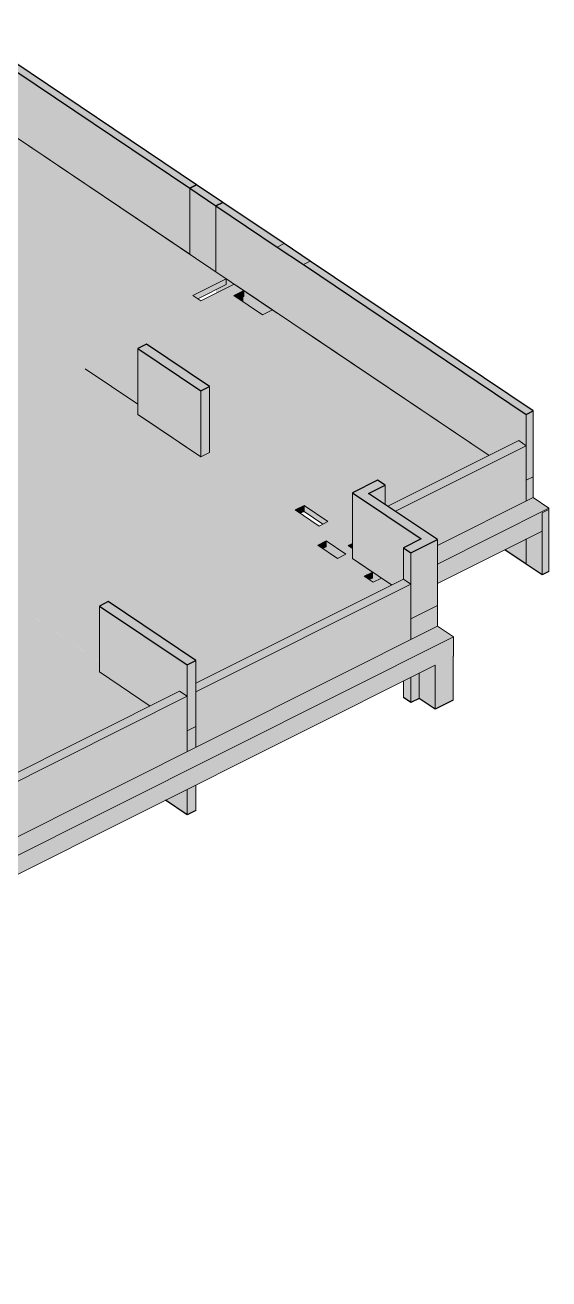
# Model space of a CAD drawing. Header units: centimetres. Extents: x -1984 to 34419, y -3196 to 88064.
# Drawn here: x 17149 to 18013, y 64692 to 66758 of the extents above; entities that cross this region are included whole.
import ezdxf

# ---------------------------------------------------------------- set-up
doc = ezdxf.new("R2010")
doc.units = ezdxf.units.CM
for name, color, linetype, lineweight in [('A-FLOR', 7, 'Continuous', 25), ('S-BEAM', 7, 'Continuous', 25), ('S-COLS', 7, 'Continuous', 25)]:
    doc.layers.add(name, color=color, linetype=linetype, lineweight=lineweight)

msp = doc.modelspace()

# ---------------------------------------------------------------- hatches: boundary and pattern name
at = {"layer": 'A-FLOR', "true_color": 0xbfbfbf}
for points in [[(17127.38, 66145.69), (17495.67, 66330.04), (17494.04, 66331.14), (17438.97, 66303.57), (17425.73, 66312.46), (17480.81, 66340.03), (17040.8, 66635.42), (16752.79, 66491.26), (16808.82, 66453.64), (16808.82, 66345.01), (16956.15, 66246.1), (16956.15, 66337.88), (16970.63, 66345.01), (17127.38, 66239.77), (17127.38, 66145.76)], [(17434.08, 66306.86), (17480.81, 66330.25), (17480.81, 66340.03), (17425.87, 66312.37), (17431.84, 66308.36)], [(17681.86, 65900.37), (17688.92, 65903.9), (17688.92, 65987.4), (17730.36, 66008.15), (17742.78, 65999.81), (17742.78, 65968.1), (17747.33, 65965.04), (17914.62, 66048.78), (17557.27, 66288.69), (17540.8, 66280.45), (17493.25, 66312.37), (17509.73, 66320.61), (17508.09, 66321.71), (17248.1, 66191.57), (17335.02, 66133.21), (17335.02, 66224.99), (17349.4, 66232.19), (17453.32, 66162.43), (17453.32, 66053.79), (17594.52, 65959), (17609.08, 65966.29), (17648.62, 65939.74), (17634.06, 65932.46), (17674.7, 65905.17)], [(17501.6, 66306.76), (17509.73, 66310.83), (17509.73, 66320.61), (17493.25, 66312.37), (17499.69, 66308.04)], [(15540.45, 65218.06), (15661.18, 65278.49), (15661.18, 65387.13), (15675.56, 65394.33), (15768.25, 65332.09), (16204.62, 65550.52), (16204.62, 65659.15), (16219, 65666.35), (16311.69, 65604.12), (16538.03, 65717.56), (16538.03, 65826.05), (16552.41, 65833.25), (16645.11, 65771.02), (16935.39, 65916.66), (16935.39, 66024.95), (16952.22, 66033.17), (17044.74, 65971.06), (17335.02, 66116.36), (17335.02, 66133.21), (17248.1, 66191.57), (16569.55, 65851.91), (16555.66, 65861.23), (16536.82, 65851.91), (16497.42, 65878.36), (16478.16, 65868.72), (16465.2, 65877.42), (16503.22, 65896.44), (16469.41, 65919.14), (16442.92, 65905.88), (16400.44, 65934.4), (16426.93, 65947.66), (16389.17, 65973.01), (16366.46, 65961.64), (16301.44, 66005.3), (16324.14, 66016.66), (16317.93, 66020.83), (16302.8, 66013.26), (16289.73, 66022.03), (16304.86, 66029.61), (16250.01, 66066.43), (16234.87, 66058.86), (16221.8, 66067.63), (16236.94, 66075.21), (16111.71, 66159.17), (16098.91, 66152.76), (16089.36, 66159.17), (16076.45, 66152.7), (16099.08, 66137.51), (16085.53, 66130.72), (16062.89, 66145.92), (15937.64, 66083.22), (16299.82, 65840.07), (16392.51, 65886.48), (16404.93, 65878.14), (16404.93, 65769.51), (15439.15, 65286.07), (15539.32, 65218.82)], [(17602.86, 65953.4), (17609.08, 65956.51), (17609.08, 65966.29), (17594.52, 65959)], [(17640.28, 65935.57), (17648.62, 65939.74), (17609.08, 65966.29), (17609.08, 65956.51), (17634.06, 65939.74)], [(17640.18, 65895.52), (17645.46, 65898.17), (17645.46, 65907.94), (17631.83, 65901.12)], [(17688.92, 65895.62), (17688.92, 65903.9), (17681.86, 65900.37), (17683.13, 65899.51)], [(17716.82, 65844.06), (17722.11, 65846.71), (17722.11, 65856.49), (17708.48, 65849.66), (17715.47, 65844.97)]]:
    msp.add_hatch(color=9, dxfattribs=at).paths.add_polyline_path(points, flags=0)
h = msp.add_hatch(color=9, dxfattribs=at)
h.paths.add_polyline_path([(17430.66, 65673.59), (17753.69, 65835.29), (17736.8, 65846.63), (17723.17, 65839.8), (17708.48, 65849.66), (17722.11, 65856.49), (17678.22, 65885.96), (17664.59, 65879.13), (17631.83, 65901.12), (17645.46, 65907.94), (17347.44, 66108.02), (17057.16, 65962.72), (17087.66, 65942.24), (17087.66, 65833.61), (17086.52, 65833.04), (17271.54, 65708.93), (17271.54, 65800.61), (17285.92, 65807.81), (17430.66, 65710.64), (17430.66, 65689.87)], flags=0)
h.paths.add_polyline_path([(17092.11, 65957.82), (17081.79, 65964.74), (17093.16, 65970.43), (17103.48, 65963.51), (17093.16, 65958.34)], flags=0)
h = msp.add_hatch(color=9, dxfattribs=at)
h.paths.add_polyline_path([(17061.49, 65488.8), (17355.19, 65635.82), (17072.14, 65825.84), (17071, 65825.28), (16986.7, 65881.88), (16931.58, 65854.29), (16919.49, 65862.4), (16974.6, 65889.99), (16947.81, 65907.98), (16657.53, 65762.68), (16731.49, 65713.03), (16731.49, 65634.49), (16743.25, 65640.38), (16749.03, 65636.49), (16761.55, 65642.76), (16767.33, 65638.87), (16779.85, 65645.14), (16785.63, 65641.25), (16798.15, 65647.52), (16813.11, 65637.47), (16816.45, 65639.14), (16835.82, 65626.13), (16757.51, 65586.92), (16862.61, 65516.36), (16876.99, 65523.56), (16897.45, 65509.82), (16897.45, 65584.75), (16911.83, 65591.95), (17019.75, 65519.5), (17049.08, 65534.18), (17061.49, 65525.84), (17061.49, 65512.3)], flags=0)
h.paths.add_polyline_path([(16897.45, 65492.97), (16897.45, 65495.65), (16895.16, 65494.51)], flags=0)
h.paths.add_polyline_path([(16820.35, 65821.97), (16810.2, 65828.79), (16821.72, 65834.56), (16831.83, 65827.72), (16826.95, 65825.28)], flags=0)
h.paths.add_polyline_path([(16901.5, 65862.59), (16893.91, 65867.69), (16909.02, 65875.25), (16916.61, 65870.16), (16906.28, 65864.98)], flags=0)
h.paths.add_polyline_path([(16932.94, 65878.33), (16920.44, 65886.72), (16950.67, 65901.85), (16963.17, 65893.46), (16935.39, 65879.56)], flags=0)
at = {"layer": 'S-BEAM', "lineweight": 9, "true_color": 0x80ff00}
for points in [[(17463.6, 66460.21), (17474.95, 66465.9), (17431.84, 66494.84), (17420.48, 66489.16), (17455.2, 66465.85)], [(17608.07, 66363.22), (17619.42, 66368.91), (17576.3, 66397.85), (17564.95, 66392.17), (17600.19, 66368.51)]]:
    msp.add_hatch(color=70, dxfattribs=at).paths.add_polyline_path(points, flags=0)
at = {"layer": 'S-BEAM', "true_color": 0xbfbfbf}
for points in [[(17463.6, 66351.58), (17463.6, 66460.21), (17420.48, 66489.16), (17420.48, 66380.52), (17431.84, 66372.9)], [(17463.6, 66351.58), (17463.66, 66351.61), (17463.75, 66460.21), (17463.6, 66460.14), (17463.6, 66357.22)], [(17608.07, 66254.59), (17608.07, 66363.22), (17564.95, 66392.17), (17564.95, 66283.54), (17599.6, 66260.27)], [(17127.38, 66131.14), (17508.09, 66321.71), (17495.67, 66330.04), (17127.38, 66145.69), (17127.38, 66135.71)], [(17508.09, 66302.4), (17508.09, 66310.02), (17501.6, 66306.76), (17507.82, 66302.59)], [(17057.16, 65962.72), (17347.44, 66108.02), (17335.02, 66116.36), (17044.74, 65971.06), (17051.69, 65966.39)], [(17759.75, 65956.71), (17975.71, 66064.81), (17963.29, 66073.15), (17747.33, 65965.04), (17752.87, 65961.33)], [(17688.92, 65878.77), (17688.92, 65895.62), (17453.32, 66053.79), (17438.94, 66046.6), (17688.38, 65879.13)], [(17829.16, 65900.19), (17975.71, 65973.55), (17975.71, 66064.81), (17759.75, 65956.71), (17829.16, 65910.11)], [(17664.59, 65879.13), (17678.22, 65885.96), (17645.46, 65907.94), (17645.46, 65898.17), (17640.18, 65895.52), (17658.99, 65882.89)], [(17430.66, 65659.04), (17785.45, 65836.63), (17773.03, 65844.97), (17430.66, 65673.59)], [(17271.54, 65691.98), (17271.54, 65708.83), (17086.52, 65833.04), (17072.14, 65825.84), (17260.85, 65699.15)], [(17430.66, 65567.78), (17785.45, 65745.37), (17785.45, 65836.63), (17430.66, 65659.04), (17430.66, 65585.15)], [(17061.49, 65474.25), (17416.28, 65651.84), (17403.86, 65660.18), (17061.49, 65488.8), (17061.49, 65474.7)], [(17061.49, 65382.99), (17416.28, 65560.58), (17416.28, 65651.84), (17061.49, 65474.25), (17061.49, 65417.21)]]:
    msp.add_hatch(color=9, dxfattribs=at).paths.add_polyline_path(points, flags=0)
at = {"layer": 'S-BEAM', "true_color": 0x0080ff}
for points in [[(17829.16, 65869.55), (18013.21, 65961.68), (17987.06, 65979.23), (17829.16, 65900.19), (17829.16, 65876.19)], [(17829.16, 65837.78), (18001.85, 65924.22), (18001.85, 65953.96), (18013.21, 65959.64), (18013.21, 65961.68), (17829.16, 65869.54), (17829.16, 65847.76)], [(15775.58, 64708.67), (17855.48, 65749.79), (17829.34, 65767.34), (15749.44, 64726.22), (15760.22, 64718.98)], [(15804.91, 64691.57), (17825.4, 65702.96), (17825.4, 65732.7), (17855.3, 65747.64), (17855.48, 65749.79), (15775.58, 64708.67), (15775.58, 64706.63), (15804.91, 64721.31), (15804.91, 64706.63)]]:
    msp.add_hatch(color=150, dxfattribs=at).paths.add_polyline_path(points, flags=0)
at = {"layer": 'S-COLS', "lineweight": 9, "true_color": 0x8080ff}
for points in [[(17420.48, 66489.16), (17431.84, 66494.84), (17039.74, 66758.08), (17028.38, 66752.39), (17398.02, 66504.24)], [(17564.95, 66392.17), (17576.3, 66397.85), (17475.02, 66465.85), (17463.66, 66460.17), (17477.43, 66450.92)], [(17975.71, 66116.41), (17987.06, 66122.09), (17619.42, 66368.91), (17608.07, 66363.22), (17963.29, 66124.74)], [(17438.94, 66155.23), (17453.32, 66162.43), (17349.4, 66232.19), (17335.02, 66224.99), (17427.32, 66163.03)], [(17785.45, 65888.23), (17829.16, 65910.11), (17715.72, 65986.27), (17742.78, 65999.81), (17730.36, 66008.15), (17688.92, 65987.4), (17802.3, 65911.22), (17773.03, 65896.57), (17777.65, 65893.46)], [(17416.28, 65703.44), (17430.66, 65710.64), (17285.92, 65807.81), (17271.54, 65800.61), (17403.86, 65711.77)]]:
    msp.add_hatch(color=171, dxfattribs=at).paths.add_polyline_path(points, flags=0)
at = {"layer": 'S-COLS', "true_color": 0xc0c0c0}
for points in [[(17420.48, 66380.52), (17420.48, 66489.16), (17028.38, 66752.39), (17028.38, 66700.8), (17040.8, 66692.46), (17040.8, 66635.42), (17260.85, 66487.69)], [(17564.95, 66283.54), (17564.95, 66392.17), (17463.66, 66460.17), (17463.66, 66351.54), (17560.6, 66286.46)], [(17914.62, 66048.78), (17963.29, 66073.15), (17975.71, 66064.81), (17975.71, 66116.41), (17608.07, 66363.22), (17608.07, 66254.59), (17890.75, 66064.81)], [(17438.94, 66046.6), (17438.94, 66155.23), (17335.02, 66224.99), (17335.02, 66116.36), (17428.22, 66053.79)], [(17438.94, 66046.6), (17453.32, 66053.79), (17453.32, 66162.43), (17438.94, 66155.23), (17438.94, 66053.67)], [(17975.71, 66007.77), (17987.06, 66013.46), (17987.06, 66122.09), (17975.71, 66116.36), (17975.71, 66013.46)], [(17975.71, 65973.55), (17987.06, 65979.23), (17987.06, 66013.46), (17975.71, 66007.77), (17975.71, 65977.2)], [(17753.69, 65835.29), (17773.03, 65844.97), (17773.03, 65896.57), (17802.3, 65911.29), (17688.92, 65987.4), (17688.92, 65878.77), (17751.68, 65836.63)], [(17742.78, 65968.1), (17742.78, 65999.81), (17715.72, 65986.27), (17737.7, 65971.51)], [(17785.45, 65779.6), (17829.16, 65801.48), (17829.16, 65910.11), (17785.45, 65888.23), (17785.45, 65784.37)], [(17975.71, 65869.54), (17975.71, 65911.13), (17940.22, 65893.37)], [(17785.45, 65836.63), (17785.45, 65888.23), (17773.03, 65896.57), (17773.03, 65844.97), (17776.26, 65842.8)], [(17753.69, 65835.29), (17722.11, 65856.49), (17721.95, 65846.63), (17716.82, 65844.06), (17723.17, 65839.8), (17736.8, 65846.63), (17751.68, 65836.63)], [(17355.19, 65635.82), (17403.86, 65660.18), (17416.28, 65651.84), (17416.28, 65703.44), (17271.54, 65800.61), (17271.54, 65691.98), (17348, 65640.64)], [(17416.28, 65594.8), (17430.66, 65602), (17430.66, 65710.64), (17416.28, 65703.44), (17416.28, 65600.56)], [(17785.45, 65641.37), (17785.45, 65682.96), (17773.03, 65676.74), (17773.03, 65649.7)], [(17416.28, 65456.57), (17416.28, 65498.17), (17380.79, 65480.4), (17403.86, 65464.91)]]:
    msp.add_hatch(color=9, dxfattribs=at).paths.add_polyline_path(points, flags=0)
h = msp.add_hatch(color=9, dxfattribs=at)
h.paths.add_polyline_path([(17540.8, 66280.45), (17557.27, 66288.69), (17509.73, 66320.48), (17509.73, 66310.83), (17508.09, 66310.02), (17508.09, 66302.4), (17536.2, 66283.54)], flags=0)
h.paths.add_polyline_path([(17463.66, 66315.94), (17493.76, 66331.33), (17480.81, 66340.03), (17480.81, 66330.25), (17463.66, 66321.67), (17463.66, 66316.08)], flags=0)
at = {"layer": 'S-COLS', "true_color": 0x0080ff}
for points in [[(18001.85, 65851.99), (18013.21, 65857.67), (18013.21, 65959.64), (18001.85, 65953.96), (18001.85, 65856.95)], [(18001.85, 65851.99), (18001.85, 65924.22), (17975.71, 65911.13), (17975.71, 65869.54), (17994.46, 65856.95)], [(17825.4, 65630.73), (17855.3, 65645.69), (17855.3, 65747.66), (17825.4, 65732.7), (17825.4, 65641.37)], [(17825.4, 65630.73), (17825.4, 65702.96), (17799.26, 65689.87), (17799.26, 65648.28), (17809.56, 65641.37)]]:
    msp.add_hatch(color=150, dxfattribs=at).paths.add_polyline_path(points, flags=0)
at = {"layer": 'S-COLS', "true_color": 0xc0c0c0}
h = msp.add_hatch(color=9, dxfattribs=at)
h.paths.add_polyline_path([(17785.45, 65641.37), (17799.26, 65648.28), (17799.26, 65689.87), (17785.45, 65682.96), (17785.45, 65664.38)], flags=0)
h.paths.add_polyline_path([(17785.45, 65745.37), (17829.16, 65767.34), (17829.16, 65801.48), (17785.45, 65779.6), (17785.45, 65749.79)], flags=0)
h = msp.add_hatch(color=9, dxfattribs=at)
h.paths.add_polyline_path([(17416.28, 65456.57), (17430.66, 65463.77), (17430.66, 65505.37), (17416.28, 65498.17), (17416.28, 65474.25)], flags=0)
h.paths.add_polyline_path([(17416.28, 65560.58), (17430.66, 65567.78), (17430.66, 65602), (17416.28, 65594.8)], flags=0)

# ---------------------------------------------------------------- linework, layer by layer
at = {"layer": 'A-FLOR', "lineweight": 9}
for p, q in [((17480.81, 66340.03), (17040.8, 66635.42)), ((17425.73, 66312.46), (17480.81, 66340.03)), ((17480.81, 66340.03), (17480.81, 66330.25)), ((17480.81, 66330.25), (17434.08, 66306.86)), ((17494.04, 66331.14), (17438.97, 66303.57)), ((17493.25, 66312.37), (17509.73, 66320.61)), ((17495.67, 66330.04), (17494.04, 66331.14)), ((17509.73, 66320.61), (17508.09, 66321.71)), ((17509.73, 66320.61), (17509.73, 66310.83)), ((17438.97, 66303.57), (17425.73, 66312.46)), ((17540.8, 66280.45), (17493.25, 66312.37)), ((17509.73, 66310.83), (17501.6, 66306.76)), ((17557.27, 66288.69), (17540.8, 66280.45)), ((17914.62, 66048.78), (17557.27, 66288.69)), ((17248.1, 66191.57), (17248.1, 66191.57)), ((17248.1, 66191.57), (17335.02, 66133.21)), ((17438.94, 66046.6), (17347.44, 66108.02)), ((17594.52, 65959), (17609.08, 65966.29)), ((17609.08, 65966.29), (17648.62, 65939.74)), ((17609.08, 65966.29), (17609.08, 65956.51)), ((17609.08, 65956.51), (17602.86, 65953.4)), ((17640.28, 65935.57), (17609.08, 65956.51)), ((17648.62, 65939.74), (17634.06, 65932.46)), ((17631.83, 65901.12), (17645.46, 65907.94)), ((17664.59, 65879.13), (17631.83, 65901.12)), ((17645.46, 65907.94), (17645.46, 65898.17)), ((17681.86, 65900.37), (17688.92, 65903.9)), ((17645.46, 65898.17), (17640.18, 65895.52)), ((17678.22, 65885.96), (17664.59, 65879.13)), ((17722.11, 65856.49), (17688.92, 65878.77)), ((17708.48, 65849.66), (17722.11, 65856.49)), ((17723.17, 65839.8), (17708.48, 65849.66)), ((17722.11, 65846.71), (17716.82, 65844.06)), ((17722.11, 65856.49), (17722.11, 65846.71)), ((17736.8, 65846.63), (17723.17, 65839.8)), ((17753.69, 65835.29), (17736.8, 65846.63)), ((17355.19, 65635.82), (17271.54, 65691.98))]:
    msp.add_line(p, q, dxfattribs=at)
at = {"layer": 'S-BEAM'}
for p, q in [((17431.84, 66494.84), (17420.48, 66489.16)), ((17420.48, 66489.16), (17463.6, 66460.21)), ((17474.95, 66465.9), (17431.84, 66494.84)), ((17463.6, 66460.21), (17474.95, 66465.9)), ((17619.42, 66368.91), (17576.3, 66397.85)), ((17564.95, 66392.17), (17608.07, 66363.22))]:
    msp.add_line(p, q, dxfattribs=at)
at = {"layer": 'S-BEAM', "lineweight": 9}
for p, q in [((17420.48, 66489.16), (17420.48, 66380.52)), ((17463.6, 66351.58), (17463.6, 66460.21)), ((17576.3, 66397.85), (17564.95, 66392.17)), ((17608.07, 66363.22), (17619.42, 66368.91)), ((17508.09, 66321.71), (17495.67, 66330.04)), ((17508.09, 66302.4), (17508.09, 66310.02)), ((17347.44, 66108.02), (17335.02, 66116.36)), ((17963.29, 66073.15), (17747.33, 65965.04)), ((17975.71, 66064.81), (17963.29, 66073.15)), ((17453.32, 66053.79), (17438.94, 66046.6)), ((17759.75, 65956.71), (17975.71, 66064.81)), ((17975.71, 66007.77), (17975.71, 66064.81)), ((17975.71, 65973.55), (17975.71, 66007.77)), ((17987.06, 65979.23), (17829.16, 65900.19)), ((18013.21, 65961.68), (17987.06, 65979.23)), ((17634.06, 65932.46), (17594.52, 65959)), ((17829.16, 65869.55), (18013.21, 65961.68)), ((18001.85, 65953.96), (18013.21, 65959.64)), ((18001.85, 65924.22), (18001.85, 65953.96)), ((18013.21, 65959.64), (18013.21, 65961.68)), ((17829.16, 65837.78), (18001.85, 65924.22)), ((17645.46, 65907.94), (17678.22, 65885.96)), ((17688.92, 65895.62), (17681.86, 65900.37)), ((17773.03, 65844.97), (17430.66, 65673.59)), ((17785.45, 65836.63), (17773.03, 65844.97)), ((17430.66, 65659.04), (17785.45, 65836.63)), ((17785.45, 65745.37), (17785.45, 65836.63)), ((17829.34, 65767.34), (15749.44, 64726.22)), ((17855.48, 65749.79), (17829.34, 65767.34)), ((15775.58, 64708.67), (17855.48, 65749.79)), ((17855.48, 65718.02), (17855.48, 65749.79)), ((17855.3, 65717.92), (17855.48, 65718.02)), ((15804.91, 64691.57), (17825.4, 65702.96)), ((17403.86, 65660.18), (17061.49, 65488.8)), ((17403.86, 65660.18), (17416.28, 65651.84)), ((17430.66, 65659.04), (17430.66, 65602)), ((17061.49, 65474.25), (17416.28, 65651.84)), ((17416.28, 65651.84), (17416.28, 65594.8)), ((17416.28, 65594.8), (17416.28, 65560.58)), ((17430.66, 65602), (17430.66, 65567.78))]:
    msp.add_line(p, q, dxfattribs=at)
at = {"layer": 'S-COLS'}
for p, q in [((17028.38, 66752.39), (17420.48, 66489.16)), ((17431.84, 66494.84), (17039.74, 66758.08)), ((17420.48, 66489.16), (17431.84, 66494.84)), ((17475.02, 66465.85), (17463.66, 66460.17)), ((17463.66, 66460.17), (17564.95, 66392.17)), ((17576.3, 66397.85), (17475.02, 66465.85)), ((17608.07, 66363.22), (17975.71, 66116.41)), ((17987.06, 66122.09), (17619.42, 66368.91)), ((17349.4, 66232.19), (17335.02, 66224.99)), ((17453.32, 66162.43), (17349.4, 66232.19)), ((17335.02, 66224.99), (17438.94, 66155.23)), ((17438.94, 66155.23), (17453.32, 66162.43)), ((17975.71, 66116.41), (17987.06, 66122.09)), ((17730.36, 66008.15), (17688.92, 65987.4)), ((17742.78, 65999.81), (17730.36, 66008.15)), ((17688.92, 65987.4), (17802.36, 65911.25)), ((17715.72, 65986.27), (17742.78, 65999.81)), ((17829.16, 65910.11), (17715.72, 65986.27)), ((17802.36, 65911.25), (17773.03, 65896.57)), ((17785.45, 65888.23), (17829.16, 65910.11)), ((17773.03, 65896.57), (17785.45, 65888.23)), ((17975.71, 65869.54), (17940.22, 65893.37)), ((18001.85, 65851.99), (17975.71, 65869.54)), ((18013.21, 65857.67), (18001.85, 65851.99)), ((17285.92, 65807.81), (17271.54, 65800.61)), ((17271.54, 65800.61), (17416.28, 65703.44)), ((17430.66, 65710.64), (17285.92, 65807.81)), ((17416.28, 65703.44), (17430.66, 65710.64)), ((17785.45, 65641.37), (17773.03, 65649.7)), ((17799.26, 65648.28), (17785.45, 65641.37)), ((17825.4, 65630.73), (17799.26, 65648.28)), ((17855.3, 65645.69), (17825.4, 65630.73)), ((17416.28, 65456.57), (17380.79, 65480.4)), ((17430.66, 65463.77), (17416.28, 65456.57))]:
    msp.add_line(p, q, dxfattribs=at)
at = {"layer": 'S-COLS', "lineweight": 9}
for p, q in [((17420.48, 66380.52), (17040.8, 66635.42)), ((17420.48, 66380.52), (17040.8, 66635.42)), ((17420.48, 66489.16), (17420.48, 66380.52)), ((17463.66, 66460.17), (17463.66, 66351.54)), ((17564.95, 66392.17), (17576.3, 66397.85)), ((17619.42, 66368.91), (17608.07, 66363.22)), ((17480.81, 66340.03), (17463.66, 66351.54)), ((17564.95, 66283.54), (17463.66, 66351.54)), ((17494.04, 66331.14), (17480.81, 66340.03)), ((17495.67, 66330.04), (17494.04, 66331.14)), ((17508.09, 66321.71), (17495.67, 66330.04)), ((17509.73, 66320.61), (17508.09, 66321.71)), ((17557.27, 66288.69), (17509.73, 66320.61)), ((17564.95, 66283.54), (17557.27, 66288.69)), ((17914.62, 66048.78), (17608.07, 66254.59)), ((17914.62, 66048.78), (17608.07, 66254.59)), ((17335.02, 66224.99), (17335.02, 66116.36)), ((17438.94, 66155.23), (17438.94, 66046.6)), ((17453.32, 66162.43), (17453.32, 66053.79)), ((17347.44, 66108.02), (17335.02, 66116.36)), ((17438.94, 66046.6), (17335.02, 66116.36)), ((17438.94, 66046.6), (17347.44, 66108.02)), ((17975.71, 66116.41), (17975.71, 66007.77)), ((17987.06, 66122.09), (17987.06, 66013.46)), ((17453.32, 66053.79), (17438.94, 66046.6)), ((17453.32, 66053.79), (17438.94, 66046.6)), ((17987.06, 66013.46), (17975.71, 66007.77)), ((17987.06, 66013.46), (17975.71, 66007.77)), ((17975.71, 66007.77), (17975.71, 65973.55)), ((17987.06, 66013.46), (17987.06, 65979.23)), ((17688.92, 65987.4), (17688.92, 65878.77)), ((17742.78, 65999.81), (17742.78, 65968.1)), ((18013.21, 65959.64), (18001.85, 65953.96)), ((18001.85, 65851.99), (18001.85, 65953.96)), ((18013.21, 65857.67), (18013.21, 65959.64)), ((17829.16, 65910.11), (17829.16, 65801.48)), ((17975.71, 65911.13), (17975.71, 65869.54)), ((17975.71, 65911.13), (17975.71, 65869.54)), ((17773.03, 65896.57), (17773.03, 65844.97)), ((17785.45, 65888.23), (17785.45, 65779.6)), ((17753.69, 65835.29), (17688.92, 65878.77)), ((17753.69, 65835.29), (17688.92, 65878.77)), ((17271.54, 65800.61), (17271.54, 65691.98)), ((17829.16, 65801.48), (17785.45, 65779.6)), ((17829.16, 65801.48), (17785.45, 65779.6)), ((17829.16, 65801.48), (17829.16, 65767.25)), ((17785.45, 65779.6), (17785.45, 65745.37)), ((17855.3, 65717.92), (17855.3, 65645.69)), ((17416.28, 65703.44), (17416.28, 65651.84)), ((17430.66, 65710.64), (17430.66, 65659.04)), ((17825.4, 65702.96), (17825.4, 65630.73)), ((17355.19, 65635.82), (17271.54, 65691.98)), ((17355.19, 65635.82), (17271.54, 65691.98)), ((17773.03, 65676.74), (17773.03, 65649.7)), ((17785.45, 65682.96), (17785.45, 65641.37)), ((17799.26, 65689.87), (17799.26, 65648.28)), ((17430.66, 65659.04), (17430.66, 65602)), ((17416.28, 65651.84), (17416.28, 65594.8)), ((17430.66, 65602), (17416.28, 65594.8)), ((17430.66, 65602), (17416.28, 65594.8)), ((17416.28, 65594.8), (17416.28, 65560.58)), ((17430.66, 65602), (17430.66, 65567.78)), ((17416.28, 65498.17), (17416.28, 65456.57)), ((17430.66, 65505.37), (17430.66, 65463.77))]:
    msp.add_line(p, q, dxfattribs=at)

doc.saveas('drawing.dxf')
